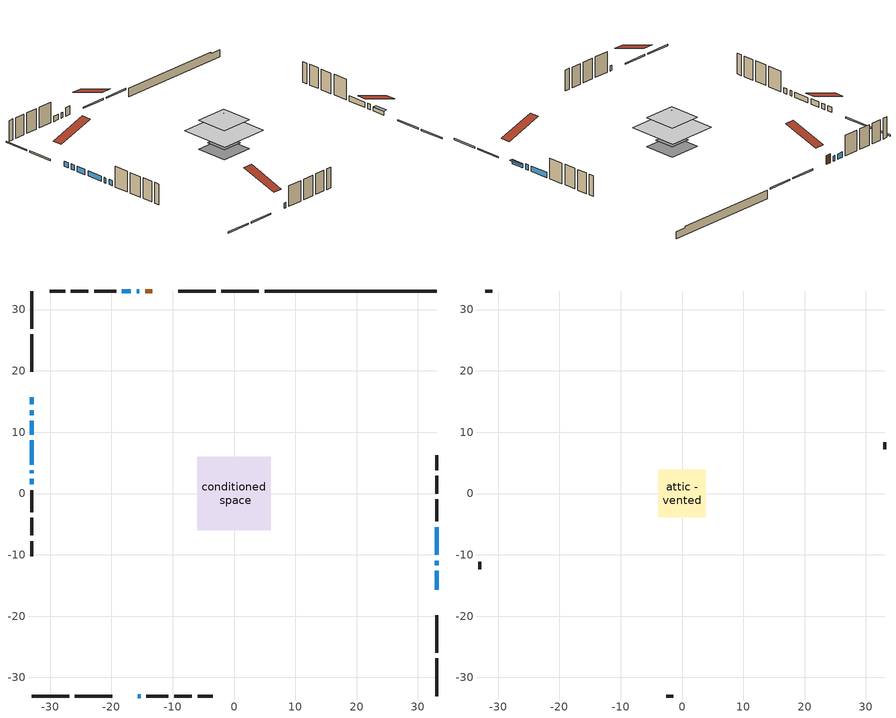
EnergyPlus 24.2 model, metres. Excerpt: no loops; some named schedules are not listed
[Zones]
conditioned space
 floor adiabatic (AdiabaticFloorConstruction): -5.97,-5.97 -5.97,5.97 5.97,5.97 5.97,-5.97 z2.9
 floor foundation (Slab1 construction): -3.84,-3.84 -3.84,3.84 3.84,3.84 3.84,-3.84 z-1.52
 floor foundation (Slab2 construction): -2.46,-2.46 -2.46,2.46 2.46,2.46 2.46,-2.46 z0
 wall outside (RimJoist1 construction): 4.05,33.02 -2.07,33.02 / -33.02,-33.02 -26.9,-33.02 / -33.02,33.02 -33.02,26.9 / 33.02,-33.02 33.02,-26.9 z0.46:0.76
 wall outside (RimJoist2 construction): -3,33.02 -9.11,33.02 / -25.97,-33.02 -19.86,-33.02 / -33.02,25.97 -33.02,19.86 / 33.02,-25.97 33.02,-19.86 z0.46:0.76
 wall outside (AdiabaticWallConstruction 1): -13.31,33.02 -14.51,33.02 z0.46:2.49
 wall outside (AdiabaticWallConstruction): -33.02,15.66 -33.02,14.51 / -33.02,13.59 -33.02,12.79 / -33.02,11.87 -33.02,9.58 / -33.02,8.65 -33.02,4.69 / -15.44,33.02 -15.88,33.02 / -33.02,3.77 -33.02,3.32 / -33.02,2.4 -33.02,1.48 / -15.66,-33.02 -15.2,-33.02 / 33.02,-11.68 33.02,-10.94 / -16.81,33.02 -18.3,33.02 / 33.02,-10.01 33.02,-5.47 z0.46:1.68; 33.02,-15.66 33.02,-12.61 z0.46:1.38
 wall outside (Wall1 construction): -19.22,33.02 -22.8,33.02 / -14.27,-33.02 -10.7,-33.02 / -33.02,0.55 -33.02,-3.02 / 33.02,-4.54 33.02,-0.96 z0.46:5.34
 wall outside (Wall2 construction): -23.73,33.02 -26.62,33.02 / -9.77,-33.02 -6.88,-33.02 / -33.02,-3.95 -33.02,-6.84 / 33.02,-0.03 33.02,2.86 z0.46:5.34
 wall outside (Wall3 construction): -27.55,33.02 -30.01,33.02 / -5.95,-33.02 -3.48,-33.02 / -33.02,-7.77 -33.02,-10.23 / 33.02,3.78 33.02,6.25 z0.46:5.34
 wall foundation (FoundationWall1 construction): 4.98,33.02,-1.52 4.98,33.02,0.46 30.22,33.02,0.46 30.22,33.02,0.08 33.02,33.02,0.08 33.02,33.02,-1.52
 window (WindowConstruction): -33.02,15.66 -33.02,14.51 z0.46:1.68
 window (WindowConstruction 5): -33.02,13.59 -33.02,12.79 z0.46:1.68
 window (WindowConstruction 6): -33.02,11.86 -33.02,9.58 z0.46:1.68
 window (WindowConstruction 7): -33.02,8.65 -33.02,4.69 z0.46:1.68
 window (WindowConstruction 10): -15.44,33.02 -15.88,33.02 z0.46:1.68
 window (WindowConstruction 11): -33.02,3.76 -33.02,3.33 z0.46:1.68
 window (WindowConstruction 1): -33.02,2.4 -33.02,1.48 z0.46:1.68
 window (WindowConstruction 2): 33.02,-15.66 33.02,-12.61 z0.46:1.37
 window (WindowConstruction 3): -15.66,-33.02 -15.2,-33.02 z0.46:1.68
 window (WindowConstruction 8): 33.02,-11.68 33.02,-10.94 z0.46:1.68
 window (WindowConstruction 9): -16.81,33.02 -18.29,33.02 z0.46:1.68
 window (WindowConstruction 4): 33.02,-10.01 33.02,-5.47 z0.46:1.68
 door (Door): -13.31,33.02 -14.51,33.02 z0.46:2.49
 ceiling adiabatic (AdiabaticFloorConstruction): 5.97,-5.97 5.97,5.97 -5.97,5.97 -5.97,-5.97 z2.9
attic - vented
 floor to conditioned space (Floor1 construction Reversed): -3.84,-3.84 -3.84,3.84 3.84,3.84 3.84,-3.84 z5.34
 floor to conditioned space (Floor2 construction Reversed): -2.46,-2.46 -2.46,2.46 2.46,2.46 2.46,-2.46 z5.34
 wall outside (Wall4 construction): -30.94,33.02 -32.09,33.02 / -2.56,-33.02 -1.4,-33.02 / -33.02,-11.16 -33.02,-12.32 / 33.02,7.18 33.02,8.33 z0.46:5.34
 roof outside (Roof1 construction): -12.38,33.02,5.34 -12.38,24.13,8.3 -10.04,24.13,8.3 -10.04,33.02,5.34; -16.59,-33.02,5.34 -16.59,-24.13,8.3 -18.93,-24.13,8.3 -18.93,-33.02,5.34; -33.02,16.59,5.34 -24.13,16.59,8.3 -24.13,18.93,8.3 -33.02,18.93,5.34; 33.02,-16.59,5.34 24.13,-16.59,8.3 24.13,-18.93,8.3 33.02,-18.93,5.34
shading: 33.02,-12.55 33.02,-15.72 33.78,-15.72 33.78,-12.55 z1.44
[Building]
Building 1: Terrain=Suburbs
[Site:Location]
Windsor AP_ON: Latitude {deg}=42.28; Longitude {deg}=-82.96; Time Zone {hr}=-5; Elevation {m}=190; Keep Site Location Information=Yes
[Site:GroundTemperature:Shallow]
6.34957, 4.46684, 4.31606, 5.20952, 8.79623, 12.3662, 15.4612, 17.4219, 17.5884, 15.9938, 12.9777, 9.51722
[Site:WaterMainsTemperature]
Calculation Method=Schedule; Temperature Schedule=mains temperature schedule
[Material] Roughness=Rough; Thermal Absorptance=0.9
Name | Thickness {m} | Conductivity {W/m-K} | Density {kg/m3} | Specific Heat {J/kg-K} | Solar Absorptance | Visible Absorptance
asphalt or fiberglass shingles | 0.00635 | 0.162714 | 1121.4 | 1465.45 | 0.4 | 0.4
ceiling stud and cavity | 0.1397 | 0.079977 | 65.682 | 1177.47 | 0.7 | 0.7
ceiling stud and cavity 1 | 0.1397 | 0.0806272 | 65.682 | 1177.47 | 0.7 | 0.7
concrete 4.0 in. | 0.1016 | 1.803125 | 2242.8 | 837.4 | 0.7 | 0.7
concrete 8.0 in. | 0.2032 | 1.803125 | 2242.8 | 837.4 | 0.7 | 0.7
door material | 0.04445 | 0.053851 | 512.64 | 1214.23 | 0.7 | 0.7
exterior vertical ins | 0.00216305 | 0.029427 | 32.04 | 1214.23 | 0.7 | 0.7
floor covering | 0.0127 | 0.0433444 | 54.468 | 1339.84 | 0.6 | 0.6
floor rigid ins; wall rigid ins | 0.512978 | 0.029427 | 32.04 | 1214.23 | 0.7 | 0.7
floor stud and cavity | 0.1397 | 1.75129 | 37.0049 | 1207.88 | 0.7 | 0.7
furniture material conditioned space 1 | 0.1524 | 0.115458 | 640.8 | 1214.23 | 0.6 | 0.6
gypsum board | 0.00254 | 0.160291 | 801 | 837.4 | 0.6 | 0.6
gypsum board 1 | 0.0127 | 0.160291 | 801 | 837.4 | 0.6 | 0.6
osb sheathing 0.5 in. | 0.0127 | 0.115458 | 512.64 | 1214.23 | 0.7 | 0.7
osb sheathing 0.75 in. | 0.01905 | 0.115458 | 512.64 | 1214.23 | 0.7 | 0.7
osb sheathing 2.0 in. | 0.0508 | 0.115458 | 512.64 | 1214.23 | 0.7 | 0.7
rim joist rigid ins | 0.051816 | 0.029427 | 32.04 | 1214.23 | 0.7 | 0.7
rim joist stud and cavity | 0.0508 | 0.241261 | 125.044 | 1163.47 | 0.6 | 0.6
rim joist stud and cavity 1 | 0.0508 | 0.034159 | 125.044 | 1163.47 | 0.6 | 0.6
wall stud and cavity | 0.0889 | 0.192541 | 50.32683 | 1063.81 | 0.7 | 0.7
wall stud and cavity 1 | 0.1397 | 0.502169 | 139.0536 | 1170.24 | 0.7 | 0.7
wall stud and cavity 2 | 0.1397 | 0.49901 | 139.0536 | 1170.24 | 0.7 | 0.7
wall stud and cavity 3 | 0.0889 | 6.9971 | 50.32683 | 1063.81 | 0.6 | 0.6
wall stud and cavity 4 | 0.0889 | 0.380278 | 52.3479 | 1209.89 | 0.7 | 0.7
wall stud and cavity 5 | 0.0889 | 0.391764 | 83.0341 | 1211.67 | 0.7 | 0.7
wood siding | 0.00254 | 0.102417 | 544.68 | 1172.36 | 0.4 | 0.4
wood siding 1 | 0.0254 | 0.102417 | 544.68 | 1172.36 | 0.4 | 0.4
wood siding 2; wood siding 3; wood siding 4 | 0.0254 | 0.102417 | 544.68 | 1172.36 | 0.7 | 0.7
[WindowMaterial:SimpleGlazingSystem]
Name | U-Factor {W/m2-K} | Solar Heat Gain Coefficient
WindowMaterial | 2.887263 | 0.53
WindowMaterial 1 | 2.909975 | 0.51
WindowMaterial 2 | 2.969594 | 0.43
WindowMaterial 3 | 2.79244 | 0.61
WindowMaterial 4 | 2.921331 | 0.49
WindowMaterial 5 | 2.83843 | 0.58
WindowMaterial 6 | 2.79869 | 0.61
WindowMaterial 7 | 2.27858 | 0.46
WindowMaterial 8 | 2.381921 | 0.46
WindowMaterial 9 | 5.22717 | 0.6
[Construction]
AdiabaticFloorConstruction: floor stud and cavity, floor rigid ins, osb sheathing 0.75 in., floor covering
AdiabaticWallConstruction: wood siding 3, wall rigid ins, wall stud and cavity 4, gypsum board 1
AdiabaticWallConstruction 1: wood siding 4, wall rigid ins, wall stud and cavity 4, gypsum board 1
Door: door material
Floor1 construction Reversed: gypsum board 1, ceiling stud and cavity
Floor2 construction Reversed: gypsum board 1, ceiling stud and cavity 1
FoundationWall1 construction: concrete 8.0 in.
furniture construction conditioned space 1: furniture material conditioned space 1
PartitionWallConstruction: gypsum board 1, wall stud and cavity 5, gypsum board 1
RimJoist1 construction: wood siding 2, rim joist rigid ins, osb sheathing 2.0 in., rim joist stud and cavity
RimJoist2 construction: wood siding 2, rim joist rigid ins, osb sheathing 2.0 in., rim joist stud and cavity 1
Roof1 construction: asphalt or fiberglass shingles
Slab1 construction; Slab2 construction: concrete 4.0 in.
Wall1 construction: wood siding, wall stud and cavity, gypsum board
Wall2 construction: wood siding 1, osb sheathing 0.5 in., wall stud and cavity 1, gypsum board 1
Wall3 construction: wood siding 1, osb sheathing 0.5 in., wall stud and cavity 2, gypsum board 1
Wall4 construction: wood siding, wall stud and cavity 3
WindowConstruction; WindowConstruction 2: WindowMaterial
WindowConstruction 1: WindowMaterial 1
WindowConstruction 10; WindowConstruction 11: WindowMaterial 9
WindowConstruction 3: WindowMaterial 2
WindowConstruction 4: WindowMaterial 3
WindowConstruction 5: WindowMaterial 4
WindowConstruction 6: WindowMaterial 5
WindowConstruction 7: WindowMaterial 6
WindowConstruction 8: WindowMaterial 7
WindowConstruction 9: WindowMaterial 8
[Zone] Multiplier=1; Part of Total Floor Area=Yes
Name | Volume {m3}
attic - vented | 40.0553
conditioned space | 493.1
[Space]
Name | Zone | Volume {m3}
attic - vented 1 | attic - vented | 40.0553
conditioned space 1 | conditioned space | 493.1
[ZoneInfiltration:EffectiveLeakageArea]
infil attic - vented 1: Zone or Space=attic - vented 1; Schedule=Always On Discrete; Effective Air Leakage Area {cm2}=3701.33; Stack Coefficient=0.000545155; Wind Coefficient=1.57754e-05
[ZoneMixing]
whole house fan mix: Zone or Space=attic - vented; Schedule=Always On Continuous; Design Flow Rate Calculation Method=Flow/Zone; Design Flow Rate {m3/s}=0; Source Zone or Space=conditioned space
[SurfaceProperty:ExposedFoundationPerimeter] Exposed Perimeter Calculation Method=TotalExposedPerimeter
Name | Total Exposed Perimeter {m}
Slab1 | 28.042
Slab2 | 17.313
[InternalMass] Zone or ZoneList=conditioned space; Space or SpaceList=conditioned space 1
Name | Construction | Surface Area {m2}
furniture mass conditioned space 1 | furniture construction conditioned space 1 | 90.272
partition wall mass | PartitionWallConstruction | 225.68
[Lights]
interior lighting: Zone or ZoneList or Space or SpaceList=conditioned space 1; Schedule=interior lighting schedule; Design Level Calculation Method=LightingLevel; Lighting Level {W}=343.2; Return Air Fraction=0; Fraction Radiant=0.6; Fraction Visible=0.2; Fraction Replaceable=1
[People]
occupants: Zone or ZoneList or Space or SpaceList=conditioned space 1; Number of People Schedule=occupants schedule; Number of People Calculation Method=People; Number of People=3; Fraction Radiant=0.314171; Sensible Heat Fraction=0.56303; Activity Level Schedule=occupants activity schedule; Carbon Dioxide Generation Rate {m3/s-W}=0; Enable ASHRAE 55 Comfort Warnings=No; Mean Radiant Temperature Calculation Type=EnclosureAveraged
[ElectricEquipment] Zone or ZoneList or Space or SpaceList=conditioned space 1; Design Level Calculation Method=EquipmentLevel
Name | Schedule | Design Level {W} | Fraction Latent | Fraction Radiant | Fraction Lost
clothes dryer | clothes dryer schedule | 140.772 | 0.015 | 0.081 | 0.85
clothes washer | clothes washer schedule | 32.1985 | 0.03 | 0.162 | 0.7
cooking range | cooking range schedule | 215.147 | 0.08 | 0.432 | 0.2
dishwasher | dishwasher schedule | 66.8632 | 0.3 | 0.18 | 0.4
fridge | fridge schedule | 72.9452 | 0 | 0.6 | 0
mech vent bath fan 0 | mech vent bath fan 0 schedule | 50.2 | 0 | 0 | 1
mech vent bath fan 1 | mech vent bath fan 1 schedule | 50.2 | 0 | 0 | 1
mech vent house fan | mech vent house fan schedule | 0 | 0 | 0 | 1
mech vent house fan cfis | mech vent house fan cfis schedule | 0 | 0 | 0 | 0
mech vent range fan 0 | mech vent range fan 0 schedule | 57 | 0 | 0 | 1
misc plug loads | misc plug loads schedule | 494.7 | 0.045 | 0.513 | 0.1
whole house fan | Always On Discrete | 0 | 0 | 0 | 1
[OtherEquipment] Zone or ZoneList or Space or SpaceList=conditioned space 1; Design Level Calculation Method=EquipmentLevel
Name | Fuel Type | Schedule | Design Level {W} | Fraction Latent | Fraction Radiant | Fraction Lost
clothes dryer 1 | Electricity | clothes dryer schedule | 0 | 0.015 | 0.081 | 0.85
cooking range 1 | Electricity | cooking range schedule | 0 | 0.08 | 0.432 | 0.2
general water use latent | None | general water use schedule | 62.594 | 1 | 0 | 0
general water use sensible | None | general water use schedule | -61.6891 | 0 | 0.6 | 0
mech vent house fan latent load | None | Always On Discrete | 0 | 1 | 0 | 0
mech vent house fan sensible load | None | Always On Discrete | 0 | 0 | 0 | 0
water heater energy adjustment1 | NaturalGas | Always On Discrete | 0.01 | 0 | 0 | 1
[ZoneInfiltration:DesignFlowRate] Zone or ZoneList or Space or SpaceList=conditioned space 1; Schedule=Always On Discrete; Design Flow Rate Calculation Method=Flow/Zone; Design Flow Rate {m3/s}=0
infil flow; natural vent flow; whole house fan flow
[AvailabilityManager:Scheduled]
central ac and furnace airloop Availability Manager: Schedule=Always On Discrete
[Foundation:Kiva] Initial Indoor Air Temperature {C}=18; Wall Depth Below Slab {m}=0.2032
Name | Wall Height Above Grade {m} | Custom Block Material Name 1 | Custom Block Depth 1 {m} | Custom Block X Position 1 {m} | Custom Block Z Position 1 {m}
Foundation Kiva 1 | 0.460004 | exterior vertical ins | 1.98001 | 0.2032 | 0
Foundation Kiva 2 | 0.1016
[Foundation:Kiva:Settings]
Soil Conductivity {W/m-K}=0.849921; Soil Density {kg/m3}=1842.3; Soil Specific Heat {J/kg-K}=418.7; Ground Solar Absorptivity=0.9; Ground Thermal Absorptivity=0.9; Ground Surface Roughness {m}=0.03; Far-Field Width {m}=40; Deep-Ground Boundary Condition=ZeroFlux; Deep-Ground Depth {m}=40; Minimum Cell Dimension {m}=0.2; Maximum Cell Growth Coefficient=3; Simulation Timestep=Timestep
[Exterior:Lights]
exterior lighting: Schedule=exterior lighting schedule; Design Level {W}=75.6
[EnergyManagementSystem:GlobalVariable]
central_ac_and_furnace_airloop_Fan_RTF
infil_program_Qfan
infil_program_Qinf
natural_vent_program_Qnv
natural_vent_program_Qwhf
[EnergyManagementSystem:Sensor]
Name | Output:Variable or Output:Meter Index Key | Output:Variable or Output:Meter
airflow_gain | infil flow | Infiltration Sensible Heat Gain Energy
airflow_gain_1 | natural vent flow | Infiltration Sensible Heat Gain Energy
airflow_gain_2 | whole house fan flow | Infiltration Sensible Heat Gain Energy
airflow_loss | infil flow | Infiltration Sensible Heat Loss Energy
airflow_loss_1 | natural vent flow | Infiltration Sensible Heat Loss Energy
airflow_loss_2 | whole house fan flow | Infiltration Sensible Heat Loss Energy
clg_load_cond |  | Cooling:EnergyTransfer:Zone:CONDITIONED SPACE
clg_sp_s; clg_sp_s_1 | cooling setpoint | Schedule Value
clothes_dryer_exhaust_0_sch_s | clothes dryer exhaust 0 schedule | Schedule Value
cool_season | cooling season schedule | Schedule Value
htg_load_cond |  | Heating:EnergyTransfer:Zone:CONDITIONED SPACE
htg_sp_s; htg_sp_s_1 | heating setpoint | Schedule Value
ig_ee_conv | clothes dryer | Electric Equipment Convective Heating Energy
ig_ee_conv_2 | cooking range | Electric Equipment Convective Heating Energy
ig_ee_conv_4 | fridge | Electric Equipment Convective Heating Energy
ig_ee_conv_5 | misc plug loads | Electric Equipment Convective Heating Energy
ig_ee_conv_6 | whole house fan | Electric Equipment Convective Heating Energy
ig_ee_rad | clothes dryer | Electric Equipment Radiant Heating Energy
ig_ee_rad_2 | cooking range | Electric Equipment Radiant Heating Energy
ig_ee_rad_4 | fridge | Electric Equipment Radiant Heating Energy
ig_ee_rad_5 | misc plug loads | Electric Equipment Radiant Heating Energy
ig_ee_rad_6 | whole house fan | Electric Equipment Radiant Heating Energy
ig_lgt_conv | interior lighting | Lights Convective Heating Energy
ig_lgt_rad | interior lighting | Lights Radiant Heating Energy
ig_lgt_vis | interior lighting | Lights Visible Radiation Heating Energy
ig_oe_conv | clothes dryer 1 | Other Equipment Convective Heating Energy
ig_oe_conv_1 | cooking range 1 | Other Equipment Convective Heating Energy
ig_oe_conv_2 | general water use latent | Other Equipment Convective Heating Energy
ig_oe_conv_3 | general water use sensible | Other Equipment Convective Heating Energy
ig_oe_conv_4 | water heater energy adjustment1 | Other Equipment Convective Heating Energy
ig_oe_rad | clothes dryer 1 | Other Equipment Radiant Heating Energy
ig_oe_rad_1 | cooking range 1 | Other Equipment Radiant Heating Energy
ig_oe_rad_2 | general water use latent | Other Equipment Radiant Heating Energy
ig_oe_rad_3 | general water use sensible | Other Equipment Radiant Heating Energy
ig_oe_rad_4 | water heater energy adjustment1 | Other Equipment Radiant Heating Energy
ig_ppl_conv | occupants | People Convective Heating Energy
ig_ppl_rad | occupants | People Radiant Heating Energy
im_conv | furniture mass conditioned space 1 | Surface Inside Face Convection Heat Gain Energy
im_conv_1 | partition wall mass | Surface Inside Face Convection Heat Gain Energy
im_ig | furniture mass conditioned space 1 | Surface Inside Face Internal Gains Radiation Heat Gain Energy
im_ig_1 | partition wall mass | Surface Inside Face Internal Gains Radiation Heat Gain Energy
im_lgt | furniture mass conditioned space 1 | Surface Inside Face Lights Radiation Heat Gain Energy
im_lgt_1 | partition wall mass | Surface Inside Face Lights Radiation Heat Gain Energy
im_sol | furniture mass conditioned space 1 | Surface Inside Face Solar Radiation Heat Gain Energy
im_sol_1 | partition wall mass | Surface Inside Face Solar Radiation Heat Gain Energy
im_surf | furniture mass conditioned space 1 | Surface Inside Face Net Surface Thermal Radiation Heat Gain Energy
im_surf_1 | partition wall mass | Surface Inside Face Net Surface Thermal Radiation Heat Gain Energy
mech_vent_bath_fan_0_sch_s | mech vent bath fan 0 schedule | Schedule Value
mech_vent_bath_fan_1_sch_s | mech vent bath fan 1 schedule | Schedule Value
mech_vent_range_fan_0_sch_s | mech vent range fan 0 schedule | Schedule Value
mv_conv | mech vent bath fan 0 | Electric Equipment Convective Heating Energy
mv_conv_1 | mech vent bath fan 1 | Electric Equipment Convective Heating Energy
mv_conv_2 | mech vent house fan | Electric Equipment Convective Heating Energy
mv_conv_3 | mech vent house fan cfis | Electric Equipment Convective Heating Energy
mv_conv_4 | mech vent range fan 0 | Electric Equipment Convective Heating Energy
mv_conv_5 | mech vent house fan latent load | Other Equipment Convective Heating Energy
mv_conv_6 | mech vent house fan sensible load | Other Equipment Convective Heating Energy
mv_rad | mech vent bath fan 0 | Electric Equipment Radiant Heating Energy
mv_rad_1 | mech vent bath fan 1 | Electric Equipment Radiant Heating Energy
mv_rad_2 | mech vent house fan | Electric Equipment Radiant Heating Energy
mv_rad_3 | mech vent house fan cfis | Electric Equipment Radiant Heating Energy
mv_rad_4 | mech vent range fan 0 | Electric Equipment Radiant Heating Energy
mv_rad_5 | mech vent house fan latent load | Other Equipment Radiant Heating Energy
mv_rad_6 | mech vent house fan sensible load | Other Equipment Radiant Heating Energy
natural_vent_s | natural vent schedule | Schedule Value
out_pb_s |  | Site Outdoor Air Barometric Pressure
out_wt_s |  | Site Outdoor Air Humidity Ratio
site_vw_s |  | Site Wind Speed
ss_back_out | Window1 | Surface Window Shortwave from Zone Back Out Window Heat Transfer Rate
ss_back_out_1 | Window10 | Surface Window Shortwave from Zone Back Out Window Heat Transfer Rate
ss_back_out_10 | Window7 | Surface Window Shortwave from Zone Back Out Window Heat Transfer Rate
ss_back_out_11 | Window9 | Surface Window Shortwave from Zone Back Out Window Heat Transfer Rate
ss_back_out_2 | Window11 | Surface Window Shortwave from Zone Back Out Window Heat Transfer Rate
ss_back_out_3 | Window12 | Surface Window Shortwave from Zone Back Out Window Heat Transfer Rate
ss_back_out_4 | Window13 | Surface Window Shortwave from Zone Back Out Window Heat Transfer Rate
ss_back_out_5 | Window15 | Surface Window Shortwave from Zone Back Out Window Heat Transfer Rate
ss_back_out_6 | Window2 | Surface Window Shortwave from Zone Back Out Window Heat Transfer Rate
ss_back_out_7 | Window3 | Surface Window Shortwave from Zone Back Out Window Heat Transfer Rate
ss_back_out_8 | Window5 | Surface Window Shortwave from Zone Back Out Window Heat Transfer Rate
ss_back_out_9 | Window6 | Surface Window Shortwave from Zone Back Out Window Heat Transfer Rate
ss_conv | Door1 | Surface Inside Face Convection Heat Gain Energy
ss_conv_1 | Window1 | Surface Inside Face Convection Heat Gain Energy
ss_conv_10 | Window6 | Surface Inside Face Convection Heat Gain Energy
ss_conv_11 | Window7 | Surface Inside Face Convection Heat Gain Energy
ss_conv_12 | Window9 | Surface Inside Face Convection Heat Gain Energy
ss_conv_2 | Window10 | Surface Inside Face Convection Heat Gain Energy
ss_conv_3 | Window11 | Surface Inside Face Convection Heat Gain Energy
ss_conv_4 | Window12 | Surface Inside Face Convection Heat Gain Energy
ss_conv_5 | Window13 | Surface Inside Face Convection Heat Gain Energy
ss_conv_6 | Window15 | Surface Inside Face Convection Heat Gain Energy
ss_conv_7 | Window2 | Surface Inside Face Convection Heat Gain Energy
ss_conv_8 | Window3 | Surface Inside Face Convection Heat Gain Energy
ss_conv_9 | Window5 | Surface Inside Face Convection Heat Gain Energy
ss_ig | Door1 | Surface Inside Face Internal Gains Radiation Heat Gain Energy
ss_ig_1 | Window1 | Surface Inside Face Internal Gains Radiation Heat Gain Energy
ss_ig_10 | Window6 | Surface Inside Face Internal Gains Radiation Heat Gain Energy
ss_ig_11 | Window7 | Surface Inside Face Internal Gains Radiation Heat Gain Energy
ss_ig_12 | Window9 | Surface Inside Face Internal Gains Radiation Heat Gain Energy
ss_ig_2 | Window10 | Surface Inside Face Internal Gains Radiation Heat Gain Energy
ss_ig_3 | Window11 | Surface Inside Face Internal Gains Radiation Heat Gain Energy
ss_ig_4 | Window12 | Surface Inside Face Internal Gains Radiation Heat Gain Energy
ss_ig_5 | Window13 | Surface Inside Face Internal Gains Radiation Heat Gain Energy
ss_ig_6 | Window15 | Surface Inside Face Internal Gains Radiation Heat Gain Energy
ss_ig_7 | Window2 | Surface Inside Face Internal Gains Radiation Heat Gain Energy
ss_ig_8 | Window3 | Surface Inside Face Internal Gains Radiation Heat Gain Energy
ss_ig_9 | Window5 | Surface Inside Face Internal Gains Radiation Heat Gain Energy
ss_lgt | Door1 | Surface Inside Face Lights Radiation Heat Gain Energy
ss_sol | Door1 | Surface Inside Face Solar Radiation Heat Gain Energy
ss_surf | Door1 | Surface Inside Face Net Surface Thermal Radiation Heat Gain Energy
ss_surf_1 | Window1 | Surface Inside Face Net Surface Thermal Radiation Heat Gain Energy
ss_surf_10 | Window6 | Surface Inside Face Net Surface Thermal Radiation Heat Gain Energy
ss_surf_11 | Window7 | Surface Inside Face Net Surface Thermal Radiation Heat Gain Energy
ss_surf_12 | Window9 | Surface Inside Face Net Surface Thermal Radiation Heat Gain Energy
ss_surf_2 | Window10 | Surface Inside Face Net Surface Thermal Radiation Heat Gain Energy
ss_surf_3 | Window11 | Surface Inside Face Net Surface Thermal Radiation Heat Gain Energy
ss_surf_4 | Window12 | Surface Inside Face Net Surface Thermal Radiation Heat Gain Energy
ss_surf_5 | Window13 | Surface Inside Face Net Surface Thermal Radiation Heat Gain Energy
ss_surf_6 | Window15 | Surface Inside Face Net Surface Thermal Radiation Heat Gain Energy
ss_surf_7 | Window2 | Surface Inside Face Net Surface Thermal Radiation Heat Gain Energy
ss_surf_8 | Window3 | Surface Inside Face Net Surface Thermal Radiation Heat Gain Energy
ss_surf_9 | Window5 | Surface Inside Face Net Surface Thermal Radiation Heat Gain Energy
ss_trans_in | Window1 | Surface Window Transmitted Solar Radiation Rate
ss_trans_in_1 | Window10 | Surface Window Transmitted Solar Radiation Rate
ss_trans_in_10 | Window7 | Surface Window Transmitted Solar Radiation Rate
ss_trans_in_11 | Window9 | Surface Window Transmitted Solar Radiation Rate
ss_trans_in_2 | Window11 | Surface Window Transmitted Solar Radiation Rate
ss_trans_in_3 | Window12 | Surface Window Transmitted Solar Radiation Rate
ss_trans_in_4 | Window13 | Surface Window Transmitted Solar Radiation Rate
ss_trans_in_5 | Window15 | Surface Window Transmitted Solar Radiation Rate
ss_trans_in_6 | Window2 | Surface Window Transmitted Solar Radiation Rate
ss_trans_in_7 | Window3 | Surface Window Transmitted Solar Radiation Rate
ss_trans_in_8 | Window5 | Surface Window Transmitted Solar Radiation Rate
ss_trans_in_9 | Window6 | Surface Window Transmitted Solar Radiation Rate
ss_trans_out | Window1 | Surface Inside Face Initial Transmitted Diffuse Transmitted Out Window Solar Radiation Rate
ss_trans_out_1 | Window10 | Surface Inside Face Initial Transmitted Diffuse Transmitted Out Window Solar Radiation Rate
ss_trans_out_10 | Window7 | Surface Inside Face Initial Transmitted Diffuse Transmitted Out Window Solar Radiation Rate
ss_trans_out_11 | Window9 | Surface Inside Face Initial Transmitted Diffuse Transmitted Out Window Solar Radiation Rate
ss_trans_out_2 | Window11 | Surface Inside Face Initial Transmitted Diffuse Transmitted Out Window Solar Radiation Rate
ss_trans_out_3 | Window12 | Surface Inside Face Initial Transmitted Diffuse Transmitted Out Window Solar Radiation Rate
ss_trans_out_4 | Window13 | Surface Inside Face Initial Transmitted Diffuse Transmitted Out Window Solar Radiation Rate
ss_trans_out_5 | Window15 | Surface Inside Face Initial Transmitted Diffuse Transmitted Out Window Solar Radiation Rate
